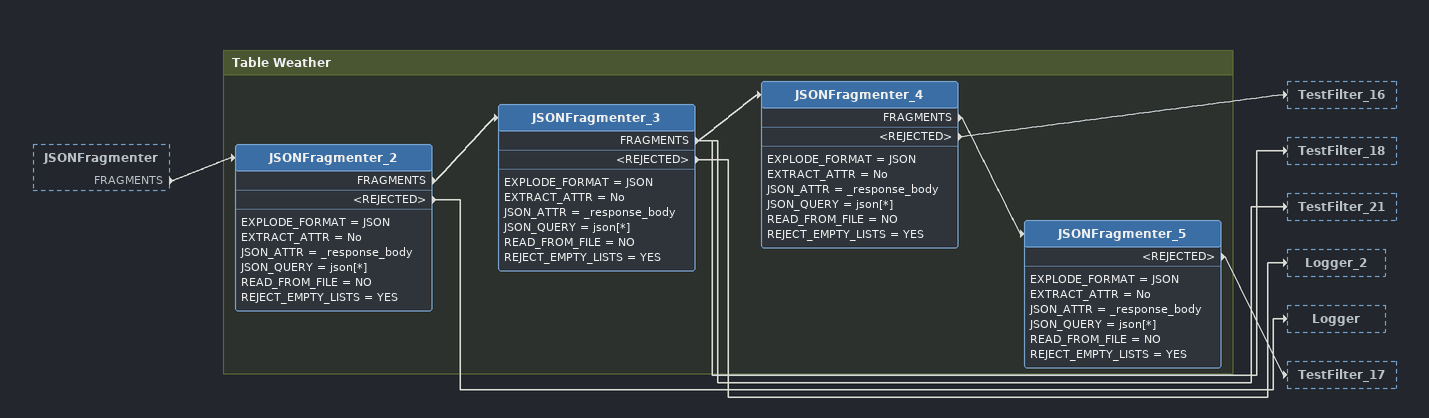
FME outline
JSONFragmenter [outside]
    FRAGMENTS -> JSONFragmenter_2

Bookmark: Table Weather
JSONFragmenter_2
    EXPLODE_FORMAT = JSON
    EXTRACT_ATTR = No
    JSON_ATTR = _response_body
    JSON_QUERY = json[*]
    READ_FROM_FILE = NO
    REJECT_EMPTY_LISTS = YES
    FRAGMENTS -> JSONFragmenter_3
    <REJECTED> -> Logger
JSONFragmenter_3
    EXPLODE_FORMAT = JSON
    EXTRACT_ATTR = No
    JSON_ATTR = _response_body
    JSON_QUERY = json[*]
    READ_FROM_FILE = NO
    REJECT_EMPTY_LISTS = YES
    FRAGMENTS -> JSONFragmenter_4
    FRAGMENTS -> TestFilter_18
    FRAGMENTS -> TestFilter_21
    <REJECTED> -> Logger_2
JSONFragmenter_4
    EXPLODE_FORMAT = JSON
    EXTRACT_ATTR = No
    JSON_ATTR = _response_body
    JSON_QUERY = json[*]
    READ_FROM_FILE = NO
    REJECT_EMPTY_LISTS = YES
    FRAGMENTS -> JSONFragmenter_5
    <REJECTED> -> TestFilter_16
JSONFragmenter_5
    EXPLODE_FORMAT = JSON
    EXTRACT_ATTR = No
    JSON_ATTR = _response_body
    JSON_QUERY = json[*]
    READ_FROM_FILE = NO
    REJECT_EMPTY_LISTS = YES
    <REJECTED> -> TestFilter_17
